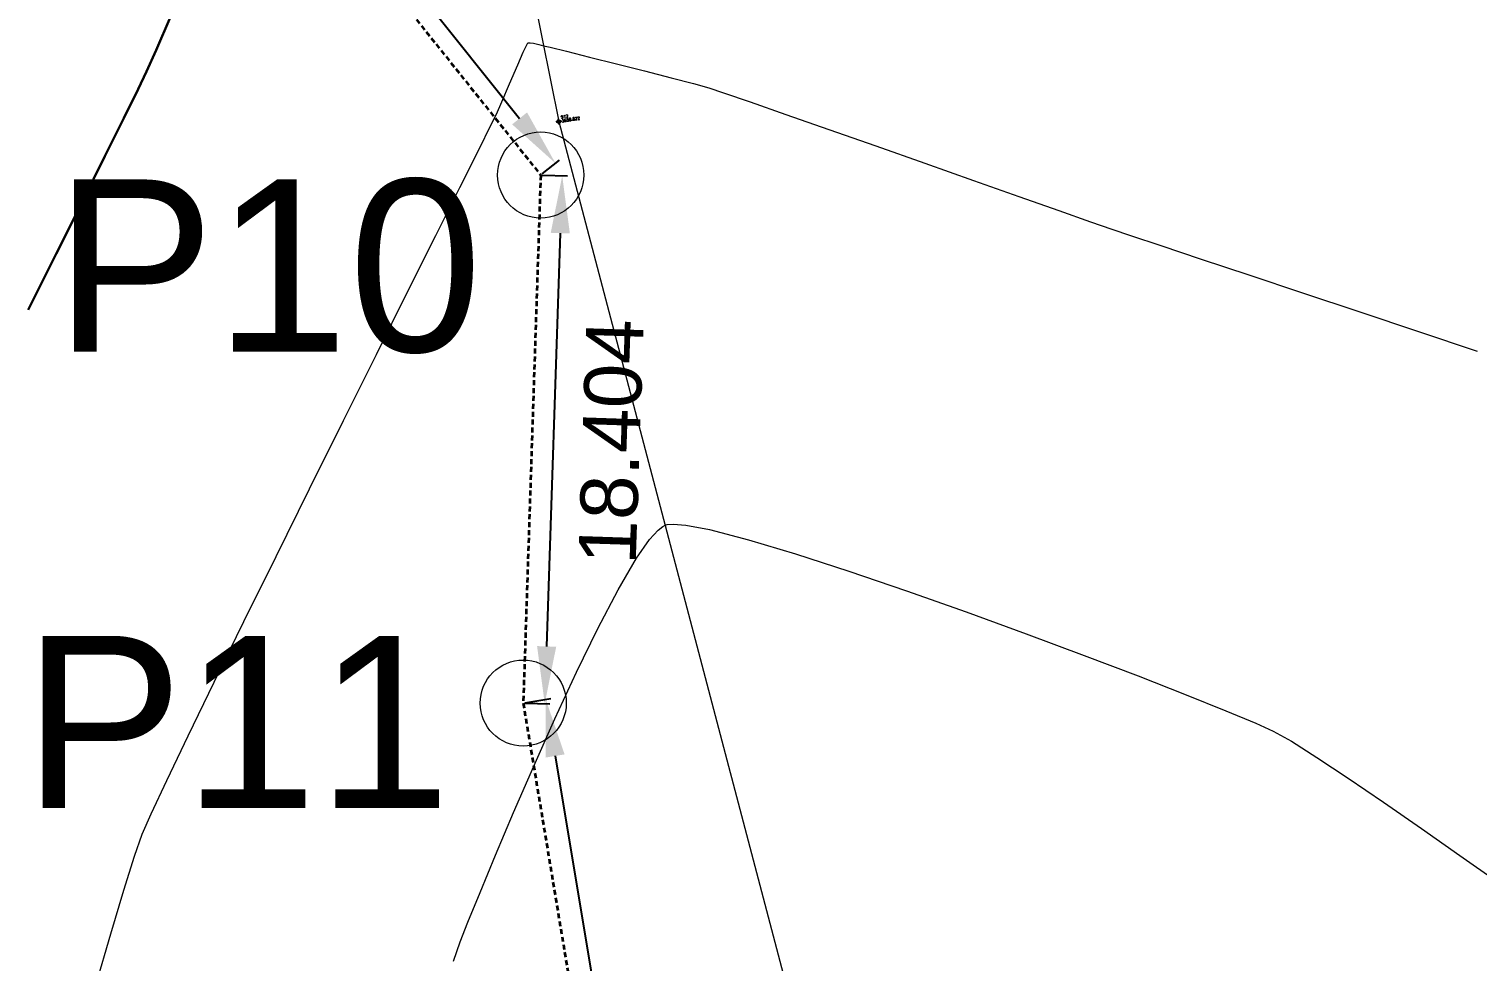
# Model space of a CAD drawing. Header units: millimetres. Extents: x 736950 to 740938, y 8500595 to 8502163.
# Drawn here: x 738203.3 to 738253.7, y 8501233.2 to 8501265.7 of the extents above; entities that cross this region are included whole.
import ezdxf
from ezdxf.enums import TextEntityAlignment as Align

# ---------------------------------------------------------------- set-up
doc = ezdxf.new("R2010")
doc.units = ezdxf.units.MM
doc.linetypes.add('DASHED', pattern=[0.75, 0.5, -0.25])
for name, color, linetype, lineweight in [('CONT-MJR', 80, 'Continuous', 30), ('CONT-MNR', 96, 'Continuous', 15), ('COTAS', 40, 'Continuous', 5), ('CUADROS', 9, 'Continuous', 20), ('otros', 4, 'Continuous', 5), ('PERIMETRO', 7, 'Continuous', 35), ('pista', 251, 'Continuous', 5)]:
    doc.layers.add(name, color=color, linetype=linetype, lineweight=lineweight)
doc.styles.add('5mm', font='arial.ttf', dxfattribs={"height": 3})
doc.styles.add('COTAS', font='arial.ttf')
doc.styles.add('CUADROS', font='arial.ttf')
doc.dimstyles.new('Copy of GenDist', dxfattribs={"dimtxt": 2, "dimasz": 2, "dimexe": 0.18, "dimexo": 0.0625, "dimgap": 1, "dimtad": 2, "dimdec": 3, "dimzin": 1, "dimdsep": 46, "dimtxsty": 'COTAS', "dimcen": 0.09, "dimadec": 3, "dimazin": 0, "dimtfac": 1, "dimtdec": 3, "dimtofl": 0, "dimtmove": 0, "dimatfit": 3, "dimfxl": 1, "dimtolj": 1, "dimtzin": 0, "dimarcsym": 0})

# ---------------------------------------------------------------- blocks, each defined once
blk = doc.blocks.new('*D158')
at = {"layer": 'COTAS', "color": 0, "lineweight": -2, "transparency": 16777216}
for p, q in [((738169.779740694, 8501324.935688619), (738170.3857640382, 8501325.420165705)), ((738171.4940221184, 8501323.745601872), (738220.3758375659, 8501262.600251298)), ((738221.1592623712, 8501260.66600394), (738221.7652857155, 8501261.150481027))]:
    blk.add_line(p, q, dxfattribs=at)
at = {"layer": 'COTAS', "color": 0, "transparency": 16777216}
for points in [[(738171.7543832934, 8501323.953744058), (738171.2336609433, 8501323.537459686), (738170.2451690035, 8501325.307768924)], [(738220.6361987409, 8501262.808393484), (738220.1154763908, 8501262.392109113), (738221.6246906808, 8501261.038084246)]]:
    blk.add_solid(points, dxfattribs=at)
at = {"layer": 'Defpoints', "color": 0, "transparency": 16777216}
for p in [(738169.7309229737, 8501324.89666196), (738221.110444651, 8501260.62697728), (738221.6246906808, 8501261.038084246)]:
    blk.add_point(p, dxfattribs=at)
at = {"layer": 'COTAS', "color": 0, "transparency": 16777216, "insert": (738197.5141464667, 8501294.435409749), "char_height": 2, "attachment_point": 5, "rotation": 308.6401106595746, "style": 'COTAS'}
blk.add_mtext('\\A1;82.283', dxfattribs=at)
blk = doc.blocks.new('*D159')
at = {"layer": 'COTAS', "color": 0, "lineweight": -2, "transparency": 16777216}
for p, q in [((738221.1729104455, 8501260.624909803), (738222.0404020913, 8501260.596197765)), ((738221.7943412927, 8501258.603246666), (738221.3178457657, 8501244.206640838)), ((738220.5640962998, 8501242.2304931), (738221.4315879457, 8501242.201781062))]:
    blk.add_line(p, q, dxfattribs=at)
at = {"layer": 'COTAS', "color": 0, "transparency": 16777216}
for points in [[(738221.4611903864, 8501258.614273218), (738222.1274921987, 8501258.592220115), (738221.860500602, 8501260.602152104)], [(738220.9846948596, 8501244.21766739), (738221.6509966719, 8501244.195614286), (738221.2516864564, 8501242.2077354)]]:
    blk.add_solid(points, dxfattribs=at)
at = {"layer": 'Defpoints', "color": 0, "transparency": 16777216}
for p in [(738221.1104446505, 8501260.626977282), (738220.5016305048, 8501242.232560579), (738221.2516864564, 8501242.2077354)]:
    blk.add_point(p, dxfattribs=at)
at = {"layer": 'COTAS', "color": 0, "transparency": 16777216, "insert": (738223.5761333684, 8501251.338084942), "char_height": 2, "attachment_point": 5, "rotation": 88.10432956335013, "style": 'COTAS'}
blk.add_mtext('\\A1;18.404', dxfattribs=at)
blk = doc.blocks.new('*D160')
at = {"layer": 'COTAS', "color": 0, "lineweight": -2, "transparency": 16777216}
for p, q in [((738220.5632841848, 8501242.242811132), (738221.4645023032, 8501242.392647797)), ((738221.6149573205, 8501240.390208462), (738237.2857262052, 8501146.135703)), ((738236.8900882993, 8501144.04247017), (738237.7913064177, 8501144.192306837))]:
    blk.add_line(p, q, dxfattribs=at)
at = {"layer": 'COTAS', "color": 0, "transparency": 16777216}
for points in [[(738221.9437769456, 8501240.444878064), (738221.2861376957, 8501240.33553886), (738221.2869397055, 8501242.363126213)], [(738237.6145458303, 8501146.190372601), (738236.9569065804, 8501146.081033397), (738237.61374382, 8501144.16278525)]]:
    blk.add_solid(points, dxfattribs=at)
at = {"layer": 'Defpoints', "color": 0, "transparency": 16777216}
for p in [(738220.5016305051, 8501242.23256058), (738236.8284346196, 8501144.03221962), (738237.61374382, 8501144.16278525)]:
    blk.add_point(p, dxfattribs=at)
at = {"layer": 'COTAS', "color": 0, "transparency": 16777216, "insert": (738231.4441191461, 8501193.594441472), "char_height": 2, "attachment_point": 5, "rotation": 279.4396589262857, "style": 'COTAS'}
blk.add_mtext('\\A1;99.548', dxfattribs=at)

msp = doc.modelspace()

# ---------------------------------------------------------------- hatches: boundary and pattern name
at = {"layer": 'pista'}
h = msp.add_hatch(dxfattribs=at)
h.set_pattern_fill('HONEY', color=256, scale=3, angle=9.94991650582834, style=0)
h.set_pattern_definition([(9.94991650582834, (1479841.21072825, -18.49207214638591), (0.4979252195647159, 0.4170677100899267), [0.375, -0.75]), (129.9499165058283, (1479841.21072825, -18.49207214638591), (-0.6101538418184378, 0.222682034283025), [0.3749999999999999, -0.7499999999999998]), (69.94991650582834, (1479841.21072825, -18.49207214638591), (-0.112228622253722, 0.6397497443729518), [-0.75, 0.375])])
h.paths.add_polyline_path([(737744.7999806425, 8501250.923935566), (737743.4751223363, 8501250.754223157), (737756.465848178, 8501242.026572531), (737763.5739612179, 8501242.006896213), (737770.002546867, 8501243.455222024), (737769.8468594846, 8501244.342704736), (737763.4750639071, 8501242.907173423), (737756.7405500773, 8501242.925815564)])
h.paths.add_polyline_path([(737794.2809870465, 8501256.017245878), (737809.7820272583, 8501263.709828075), (737823.391616501, 8501273.483615467), (737837.0791595323, 8501280.557800073), (737851.5530432165, 8501285.77819753), (737870.8510758049, 8501293.050216693, -0.9976846880626209), (737871.0089264096, 8501292.63424804), (737865.2748787645, 8501289.581801567, 0.7845063948290762), (737866.1540430214, 8501286.121818589), (737883.2588851704, 8501291.348365877), (737897.4188924351, 8501296.516943583), (737903.2981396064, 8501301.44146652, -0.5512150924587264), (737904.1219025984, 8501301.177325813), (737906.855912117, 8501297.98174819, 0.5618964424650519), (737910.2738656431, 8501298.536066804), (737914.22079628, 8501308.558674501), (737925.6412323939, 8501300.72656757, 0.340189525830376), (737928.7023693406, 8501300.894137181), (737936.9171069289, 8501306.117412793, -0.358727273887905), (737938.1716059428, 8501305.962964654), (737943.1732157968, 8501301.051021611, 0.3417074120720416), (737946.0555081918, 8501300.709858142), (737955.8779356404, 8501307.072689936), (737971.8320576148, 8501314.464803053), (737988.5677626224, 8501323.411181662), (738023.1375471824, 8501336.282937778), (738044.4246208373, 8501357.728329657), (738061.4456776979, 8501362.208386911), (738078.9085143938, 8501363.070318012), (738112.0997810266, 8501372.051506756), (738118.6561313582, 8501373.365123207), (738128.3493353954, 8501376.976906104), (738155.2251721952, 8501366.826195797), (738176.6167526407, 8501363.543890122), (738193.8053773039, 8501353.328603027), (738204.7313956148, 8501340.877429372), (738207.705198212, 8501335.751671141), (738214.35685511, 8501331.742925933), (738229.9282901662, 8501313.374534177), (738233.5603594936, 8501308.186787868), (738234.53883727, 8501308.358438132), (738230.6417003467, 8501313.924784988), (738214.9478837823, 8501332.43754055), (738208.3676942562, 8501336.403214611), (738205.4657963786, 8501341.405035153), (738194.387784551, 8501354.029418997), (738176.9261677533, 8501364.406946706), (738155.4549153853, 8501367.70147717), (738128.3514754312, 8501377.93815071), (738118.4090486554, 8501374.233504975), (738111.8936108743, 8501372.928085677), (738078.7671659255, 8501363.964436961), (738061.3074614278, 8501363.102660457), (738043.958527311, 8501358.536303693), (738022.6381405202, 8501337.057350922), (737988.196920163, 8501324.233464561), (737971.4304040315, 8501315.270615296), (737955.4419368334, 8501307.862588815), (737945.5806043665, 8501301.47455489, -0.3391433520832071), (737943.8038299843, 8501301.693147572), (737938.8116631231, 8501306.59581691, 0.3560082385246841), (737936.4342009705, 8501306.876887502), (737928.158540546, 8501301.61487459, -0.3502196171718997), (737926.1502499409, 8501301.468794718), (737914.5128481541, 8501309.44969617, 0.4302069892023044), (737913.4330382891, 8501309.014522241), (737909.4507249827, 8501298.90206584, -0.5704007069138802), (737907.5397775185, 8501298.566836312), (737904.9064502402, 8501301.644734057, 0.4931454261128044), (737902.7202336333, 8501302.131411942), (737896.9620044216, 8501297.308254998), (737882.9728831241, 8501292.20205278), (737866.0373022418, 8501287.027224885, -0.7384715771871906), (737865.6977918843, 8501288.787355538), (737871.5108758068, 8501291.881875956, 0.9119586051647783), (737870.5337161538, 8501293.892406015), (737851.2416702455, 8501286.62264278), (737836.7183275839, 8501281.384406622), (737822.9200107896, 8501274.252970394), (737809.3164408724, 8501264.483505804), (737793.8201376351, 8501256.79327439), (737778.9884914039, 8501246.402265295), (737769.846859484, 8501244.34270474), (737770.0025468671, 8501243.455222024), (737779.3594973255, 8501245.563292695)])
h.paths.add_polyline_path([(738260.5182952256, 8501271.251537092), (738234.538837269, 8501308.358438132), (738233.56035949, 8501308.186787868), (738259.6897886079, 8501270.86568047), (738269.3749442189, 8501234.589470252), (738274.5057655985, 8501215.583008338), (738279.7983711922, 8501189.602392923), (738280.7089290785, 8501189.641305126), (738275.382018582, 8501215.790318219), (738270.2441657205, 8501234.822827347)])

# ---------------------------------------------------------------- linework, layer by layer
at = {"linetype": 'Continuous', "extrusion": (0.9849591664230046, 0.172787269436437, 0), "elevation": 2196028.204162654}
msp.add_lwpolyline([(8245841.194062787, 0), (8245840.994062787, 0)], dxfattribs=at)
at = {"linetype": 'Continuous', "extrusion": (-0.172787269436437, 0.9849591664230046, 0), "elevation": 8245841.094062786}
msp.add_lwpolyline([(-2196028.304162655, 0), (-2196028.104162654, 0)], dxfattribs=at)
at = {"linetype": 'Continuous'}
msp.add_circle((738221.7425635849, 8501262.487467306), 0.05, dxfattribs=at)
at = {"layer": 'CONT-MJR', "elevation": 3560}
for points in [[(738207.7117019603, 8501264.980510058), (738208.2138861611, 8501266.139959766)], [(738206.5831262156, 8501262.609248599), (738207.0782061416, 8501263.61296551)], [(738205.9224420273, 8501261.280863116), (738206.5831262156, 8501262.609248599)]]:
    msp.add_lwpolyline(points, dxfattribs=at)
at = {"layer": 'CONT-MJR', "extrusion": (0.9127635967495632, -0.4084882084574795, 0), "elevation": -2798857.375429519}
msp.add_lwpolyline([(8061193.527462802, 3560.000000000006), (8061194.3461541, 3560.000000000006)], dxfattribs=at)
at = {"layer": 'CONT-MJR', "extrusion": (0.9007630501693429, -0.4343108649914509, 0), "elevation": -3027241.493845837}
msp.add_lwpolyline([(7978235.496986986, 3560.000000000009), (7978236.18559531, 3560.000000000009)], dxfattribs=at)
at = {"layer": 'CONT-MJR', "extrusion": (0.8947090658256817, -0.4466494011294947, 0), "elevation": -3136603.728687785}
msp.add_lwpolyline([(7935872.990213879, 3560.00000000001), (7935874.772110062, 3560.00000000001)], dxfattribs=at)
at = {"layer": 'CONT-MJR', "extrusion": (0.8944316148694333, -0.4472047476515179, 0), "elevation": -3141529.689405813}
msp.add_lwpolyline([(7933922.253221591, 3560), (7933924.267234091, 3560)], dxfattribs=at)
at = {"layer": 'CONT-MJR', "extrusion": (0.8943915857650574, -0.4472847988839617, 0), "elevation": -3142239.775230851}
msp.add_lwpolyline([(7933638.869679373, 3560), (7933641.049640451, 3560)], dxfattribs=at)
at = {"layer": 'CONT-MNR', "extrusion": (0.9053004023653121, -0.4247719170062968, 0), "elevation": -2942787.271659476}
msp.add_lwpolyline([(8009773.882427715, 3559.00000000001), (8009774.131278555, 3559.00000000001)], dxfattribs=at)
at = {"layer": 'CONT-MNR'}
for points, elevation in [([(738220.6114217945, 8501265.13462626), (738220.6544574223, 8501265.2130227)], 3559), ([(738220.6544574223, 8501265.2130227), (738220.6661616714, 8501265.226610491)], 3559), ([(738220.6661616714, 8501265.226610491), (738220.6837562015, 8501265.23201206)], 3559), ([(738220.6837562015, 8501265.23201206), (738220.7396435956, 8501265.232762987)], 3559), ([(738220.7396435956, 8501265.232762987), (738220.8593352656, 8501265.215063445)], 3559), ([(738221.2097341676, 8501265.132334873), (738221.4433678457, 8501265.075830294)], 3559), ([(738220.3101271664, 8501264.464953914), (738220.5057169463, 8501264.909341494)], 3559), ([(738221.4433678457, 8501265.075830294), (738222.0083531769, 8501264.93700398)], 3559), ([(738224.7297527451, 8501264.256520603), (738225.6584783442, 8501264.01833333)], 3559), ([(738225.6584783442, 8501264.01833333), (738226.4377224244, 8501263.812787315)], 3559), ([(738226.4377224244, 8501263.812787315), (738226.9713183506, 8501263.662875157)], 3559), ([(738228.4063181048, 8501263.17674014), (738229.6569265027, 8501262.74070492)], 3559), ([(738218.9511714996, 8501261.505477639), (738219.3900409311, 8501262.383793112)], 3559), ([(738231.1473883735, 8501262.217624284), (738232.7910395594, 8501261.638698038)], 3559), ([(738234.5012159051, 8501261.03512597), (738236.1912532533, 8501260.438107887)], 3559), ([(738241.0167295461, 8501258.739571301), (738241.6634839948, 8501258.520726992)], 3559), ([(738241.6634839948, 8501258.520726992), (738242.7224882742, 8501258.166703908)], 3559), ([(738245.7920575762, 8501257.145319555), (738247.6600282221, 8501256.524057366)], 3559), ([(738247.6600282221, 8501256.524057366), (738249.6550599479, 8501255.859814547)], 3559), ([(738251.7058555651, 8501255.175640637), (738253.741117886, 8501254.494585175)], 3559), ([(738213.0582613478, 8501249.699978411), (738214.2376539533, 8501252.071304372)], 3559), ([(738211.8890207038, 8501247.34183131), (738213.0582613478, 8501249.699978411)], 3559), ([(738225.4472233314, 8501248.429304037), (738225.5210413707, 8501248.451250708)], 3558), ([(738225.5210413707, 8501248.451250708), (738225.7268161192, 8501248.468459396)], 3558), ([(738225.7268161192, 8501248.468459396), (738226.1722662952, 8501248.43111351)], 3558), ([(738225.3699470672, 8501248.389066039), (738225.4472233314, 8501248.429304037)], 3558), ([(738226.9975734252, 8501248.273369906), (738228.349705978, 8501247.924017014)], 3558), ([(738229.9913810801, 8501247.433214702), (738231.8512768894, 8501246.83056883)], 3558), ([(738231.8512768894, 8501246.83056883), (738233.8580715655, 8501246.14568524)], 3558), ([(738233.8580715655, 8501246.14568524), (738235.9404432668, 8501245.408169787)], 3558), ([(738209.7336495756, 8501242.96451818), (738210.7680955905, 8501245.07172419)], 3559), ([(738221.6059415635, 8501241.686696928), (738222.3607534126, 8501243.311380237)], 3558), ([(738220.8660870199, 8501240.03338677), (738221.6059415635, 8501241.686696928)], 3558), ([(738246.0277678879, 8501241.535735622), (738246.6421672086, 8501241.258760964)], 3558), ([(738208.0768491197, 8501239.538253983), (738208.8238462294, 8501241.095074404)], 3559), ([(738247.2731815323, 8501240.900818639), (738248.1630892964, 8501240.339201134)], 3558), ([(738207.223927885, 8501237.661927726), (738207.5308218148, 8501238.368918052)], 3559), ([(738250.4858911844, 8501238.779411027), (738251.8019383302, 8501237.86847363)], 3558), ([(738206.960882596, 8501236.902792213), (738207.223927885, 8501237.661927726)], 3559), ([(738253.1431849569, 8501236.928331481), (738254.4512075756, 8501236.00260218)], 3558), ([(738206.1298711922, 8501234.19292591), (738206.5890259465, 8501235.719585726)], 3559), ([(738218.577355571, 8501234.605929049), (738218.9968240581, 8501235.6377209)], 3558), ([(738205.604931588, 8501232.403430415), (738206.1298711922, 8501234.19292591)], 3559)]:
    msp.add_lwpolyline(points, dxfattribs=dict(at, elevation=elevation))
at = {"layer": 'CONT-MNR', "extrusion": (-0.2201603932582969, -0.9754636852494059, 0), "elevation": -8455202.490671104}
msp.add_lwpolyline([(-1151534.252966288, 3559.000000000004), (-1151534.066337169, 3559.000000000004)], dxfattribs=at)
at = {"layer": 'CONT-MNR', "extrusion": (-0.2401088948381099, -0.9707459598780834, 0), "elevation": -8429822.259881824}
msp.add_lwpolyline([(-1324604.292227206, 3559), (-1324604.118804931, 3559)], dxfattribs=at)
at = {"layer": 'CONT-MNR', "extrusion": (-0.2403804256306785, -0.9706787578666867, 0), "elevation": -8429451.409924516}
msp.add_lwpolyline([(-1326961.261858067, 3559.000000000006), (-1326960.437517013, 3559.000000000006)], dxfattribs=at)
at = {"layer": 'CONT-MNR', "extrusion": (0.2422388854144013, 0.9702166368359124, 0), "elevation": 8426894.754101586}
msp.add_lwpolyline([(1343100.844430162, 3559.000000000013), (1343099.876410548, 3559.000000000013)], dxfattribs=at)
at = {"layer": 'CONT-MNR', "extrusion": (0.9191827680692387, -0.3938312314743109, 0), "elevation": -2669504.065213979}
msp.add_lwpolyline([(8104949.293621001, 3559), (8104950.016821727, 3559)], dxfattribs=at)
at = {"layer": 'CONT-MNR', "extrusion": (-0.2446962905737892, -0.9695997758763293, 0), "elevation": -8423464.770768171}
msp.add_lwpolyline([(-1364446.309074277, 3559.00000000001), (-1364445.29624351, 3559.00000000001)], dxfattribs=at)
at = {"layer": 'CONT-MNR', "extrusion": (0.9196714171990448, -0.3926887882116072, 0), "elevation": -2659431.123087999}
msp.add_lwpolyline([(8108259.371657843, 3559), (8108260.054284912, 3559)], dxfattribs=at)
at = {"layer": 'CONT-MNR', "extrusion": (-0.3129500021889557, -0.9497696016034272, 0), "elevation": -8305269.934504661}
msp.add_lwpolyline([(-1959324.945463737, 3559.000000000013), (-1959324.407534345, 3559.000000000013)], dxfattribs=at)
at = {"layer": 'CONT-MNR', "extrusion": (0.9152944982560881, -0.4027852795996099, 0), "elevation": -2748495.181534924}
msp.add_lwpolyline([(8078503.001137923, 3559), (8078503.461260982, 3559)], dxfattribs=at)
at = {"layer": 'CONT-MNR', "extrusion": (0.3252022264112948, 0.9456444955357892, 0), "elevation": 8279246.24952013}
msp.add_lwpolyline([(2066529.060708748, 3559.000000000013), (2066528.083501377, 3559.000000000013)], dxfattribs=at)
at = {"layer": 'CONT-MNR', "extrusion": (0.8962313214291951, -0.4435869908927436, 0), "elevation": -3109434.060175424}
msp.add_lwpolyline([(7946562.137890152, 3559.000000000013), (7946562.547903104, 3559.000000000013)], dxfattribs=at)
at = {"layer": 'CONT-MNR', "extrusion": (-0.3311505953540678, -0.9435779158059213, 0), "elevation": -8266068.968992133}
msp.add_lwpolyline([(-2118621.01677696, 3559.000000000004), (-2118619.437191591, 3559.000000000004)], dxfattribs=at)
at = {"layer": 'CONT-MNR', "extrusion": (-0.3328105146318638, -0.9429937228584686, 0), "elevation": -8262327.996773759}
msp.add_lwpolyline([(-2133160.373036625, 3559.000000000012), (-2133158.559475938, 3559.000000000012)], dxfattribs=at)
at = {"layer": 'CONT-MNR', "extrusion": (0.8942782111003106, -0.4475114313078809, 0), "elevation": -3144238.581184894}
msp.add_lwpolyline([(7932852.880991209, 3559.000000000004), (7932854.350671845, 3559.000000000004)], dxfattribs=at)
at = {"layer": 'CONT-MNR', "extrusion": (0.8942884333986914, -0.4474910031378445, 0), "elevation": -3144057.369708517}
msp.add_lwpolyline([(7932922.829482188, 3559), (7932924.702960668, 3559)], dxfattribs=at)
at = {"layer": 'CONT-MNR', "extrusion": (0.3330720656836288, 0.9429013729236164, 0), "elevation": 8261735.991856299}
msp.add_lwpolyline([(2135448.456760513, 3559.000000000013), (2135446.777651499, 3559.000000000013)], dxfattribs=at)
at = {"layer": 'CONT-MNR', "extrusion": (-0.3327023160479671, -0.9430319023746326, 0), "elevation": -8262572.693493074}
msp.add_lwpolyline([(-2132207.078137206, 3559), (-2132205.604415182, 3559)], dxfattribs=at)
at = {"layer": 'CONT-MNR', "extrusion": (-0.3317020059522774, -0.9433842161321311, 0), "elevation": -8264829.336042678}
msp.add_lwpolyline([(-2123441.617008864, 3559), (-2123440.440780347, 3559)], dxfattribs=at)
at = {"layer": 'CONT-MNR', "extrusion": (-0.3290026962394026, -0.944328981799883, 0), "elevation": -8270868.294535269}
msp.add_lwpolyline([(-2099795.445729047, 3559.000000000009), (-2099794.659096623, 3559.000000000009)], dxfattribs=at)
at = {"layer": 'CONT-MNR', "extrusion": (0.8944236914115395, -0.4472205946082483, 0), "elevation": -3141658.70706753}
msp.add_lwpolyline([(7933870.879268044, 3559), (7933873.072519179, 3559)], dxfattribs=at)
at = {"layer": 'CONT-MNR', "extrusion": (-0.3159227833285206, -0.9487849044825496, 0), "elevation": -8299093.113338187}
msp.add_lwpolyline([(-1985307.590878441, 3559.00000000001), (-1985306.115352307, 3559.00000000001)], dxfattribs=at)
at = {"layer": 'CONT-MNR', "extrusion": (0.3155599535142193, 0.9489056411140698, 0), "elevation": 8299851.669578781}
msp.add_lwpolyline([(1982132.472490903, 3559.00000000001), (1982130.712977306, 3559.00000000001)], dxfattribs=at)
at = {"layer": 'CONT-MNR', "extrusion": (0.8946484608173084, -0.4467707818974077, 0), "elevation": -3137668.80533316}
msp.add_lwpolyline([(7935447.213499431, 3559), (7935449.642498522, 3559)], dxfattribs=at)
at = {"layer": 'CONT-MNR', "extrusion": (-0.3164672819056782, -0.9486034258230528, 0), "elevation": -8297952.294123008}
msp.add_lwpolyline([(-1990063.182837675, 3559.000000000003), (-1990061.020927269, 3559.000000000003)], dxfattribs=at)
at = {"layer": 'CONT-MNR', "extrusion": (0.8949598701824671, -0.44614664714977, 0), "elevation": -3132132.989889855}
msp.add_lwpolyline([(7937631.25713053, 3559.000000000004), (7937633.83785372, 3559.000000000004)], dxfattribs=at)
at = {"layer": 'CONT-MNR', "extrusion": (0.7456973912549214, -0.666284774458793, 0), "elevation": -5113759.670629423}
msp.add_lwpolyline([(6831226.416100169, 3558), (6831226.856194035, 3558)], dxfattribs=at)
at = {"layer": 'CONT-MNR', "extrusion": (0.6190752249248141, -0.7853316916337267, 0), "elevation": -6219282.741438543}
msp.add_lwpolyline([(5842663.819850272, 3558), (5842664.037190237, 3558)], dxfattribs=at)
at = {"layer": 'CONT-MNR', "extrusion": (-0.1877348163507837, -0.9822197507328683, 0), "elevation": -8488684.869802255}
msp.add_lwpolyline([(-870879.9860596018, 3558.000000000009), (-870879.1458126721, 3558.000000000009)], dxfattribs=at)
at = {"layer": 'CONT-MNR', "extrusion": (0.8206723650702709, -0.5713990455102005, 0), "elevation": -4251764.171166174}
msp.add_lwpolyline([(7398559.457993483, 3558.000000000003), (7398560.248438098, 3558.000000000003)], dxfattribs=at)
at = {"layer": 'CONT-MNR', "extrusion": (-0.2864374197746288, -0.9580989534243596, 0), "elevation": -8356492.962495973}
msp.add_lwpolyline([(-1727779.710978366, 3558), (-1727777.997507019, 3558)], dxfattribs=at)
at = {"layer": 'CONT-MNR', "extrusion": (0.896648234242666, -0.4427436549850369, 0), "elevation": -3101956.933266873}
msp.add_lwpolyline([(7949464.516041626, 3559.00000000001), (7949467.047811649, 3559.00000000001)], dxfattribs=at)
at = {"layer": 'CONT-MNR', "extrusion": (0.8626393471372321, -0.5058194903032605, 0), "elevation": -3663275.103555925}
msp.add_lwpolyline([(7706917.446784524, 3558.000000000013), (7706918.71868029, 3558.000000000013)], dxfattribs=at)
at = {"layer": 'CONT-MNR', "extrusion": (0.8855107542123533, -0.4646188805615517, 0), "elevation": -3296134.360062231}
msp.add_lwpolyline([(7870936.116954404, 3558), (7870937.637683417, 3558)], dxfattribs=at)
at = {"layer": 'CONT-MNR', "extrusion": (-0.342446086222901, -0.9395374809078229, 0), "elevation": -8240044.703884923}
msp.add_lwpolyline([(-2217617.882248471, 3558), (-2217615.661339855, 3558)], dxfattribs=at)
at = {"layer": 'CONT-MNR', "extrusion": (0.8985234151759098, -0.4389255886601052, 0), "elevation": -3068103.148046977}
msp.add_lwpolyline([(7962590.857638476, 3558.000000000006), (7962592.552033816, 3558.000000000006)], dxfattribs=at)
at = {"layer": 'CONT-MNR', "extrusion": (-0.3497511008352013, -0.9368426588625033, 0), "elevation": -8222528.201970942}
msp.add_lwpolyline([(-2281706.79782356, 3558.000000000004), (-2281704.64211448, 3558.000000000004)], dxfattribs=at)
at = {"layer": 'CONT-MNR', "extrusion": (-0.3564893163578286, -0.9342993991878235, 0), "elevation": -8205881.751733193}
msp.add_lwpolyline([(-2340865.391821255, 3558.000000000004), (-2340863.378364188, 3558.000000000004)], dxfattribs=at)
at = {"layer": 'CONT-MNR', "extrusion": (0.8991699501350098, -0.437599589549858, 0), "elevation": -3056364.422541908}
msp.add_lwpolyline([(7967100.409860948, 3559), (7967102.488938185, 3559)], dxfattribs=at)
at = {"layer": 'CONT-MNR', "extrusion": (-0.3634006454957474, -0.93163295929957, 0), "elevation": -8188315.930775709}
msp.add_lwpolyline([(-2401586.745757725, 3558), (-2401584.951637659, 3558)], dxfattribs=at)
at = {"layer": 'CONT-MNR', "extrusion": (0.371629719625961, 0.9283810378776216, 0), "elevation": 8166745.619403534}
msp.add_lwpolyline([(2473943.01674087, 3558.000000000013), (2473941.519048488, 3558.000000000013)], dxfattribs=at)
at = {"layer": 'CONT-MNR', "extrusion": (-0.3838970793410278, -0.9233758890470491, 0), "elevation": -8133251.954958791}
msp.add_lwpolyline([(-2581924.338333255, 3558.000000000001), (-2581923.214115915, 3558.000000000001)], dxfattribs=at)
at = {"layer": 'CONT-MNR', "extrusion": (-0.4933960112775267, -0.8698047919248472, 0), "elevation": -7758668.332763836}
msp.add_lwpolyline([(-3552348.061001134, 3558), (-3552347.335534535, 3558)], dxfattribs=at)
at = {"layer": 'CONT-MNR', "extrusion": (0.9171605901793486, -0.3985178187005807, 0), "elevation": -2710828.549132267}
msp.add_lwpolyline([(8091194.741947792, 3558), (8091196.495549568, 3558)], dxfattribs=at)
at = {"layer": 'CONT-MNR', "extrusion": (-0.5519209279521495, -0.8338964499795153, 0), "elevation": -7496608.750513693}
msp.add_lwpolyline([(-4076389.934352076, 3558), (-4076388.626782398, 3558)], dxfattribs=at)
at = {"layer": 'CONT-MNR', "extrusion": (0.9060829856329725, -0.4231000155358525, 0), "elevation": -2927996.802419439}
msp.add_lwpolyline([(8015163.060646245, 3559), (8015164.351185799, 3559)], dxfattribs=at)
at = {"layer": 'CONT-MNR', "extrusion": (-0.5623405762434631, -0.8269057239553792, 0), "elevation": -7444871.211054484}
msp.add_lwpolyline([(-4170129.451905707, 3558), (-4170127.961501009, 3558)], dxfattribs=at)
at = {"layer": 'CONT-MNR', "extrusion": (0.9206361807571362, -0.3904215960739282, 0), "elevation": -2639434.879183181}
msp.add_lwpolyline([(8114763.153114745, 3558.000000000001), (8114764.771295933, 3558.000000000001)], dxfattribs=at)
at = {"layer": 'CONT-MNR', "extrusion": (-0.5739824105322838, -0.8188676281301812, 0), "elevation": -7385132.038383842}
msp.add_lwpolyline([(-4275030.502238751, 3558), (-4275028.864310254, 3558)], dxfattribs=at)
at = {"layer": 'CONT-MNR', "extrusion": (0.9539956186822021, -0.2998205455521064, 0), "elevation": -1844599.279700162}
msp.add_lwpolyline([(8331471.132121348, 3559.000000000013), (8331472.372385412, 3559.000000000013)], dxfattribs=at)
at = {"layer": 'CONT-MNR', "extrusion": (0.9235835050711214, -0.3833973254478207, 0), "elevation": -2577544.117907045}
msp.add_lwpolyline([(8134632.196698926, 3558.000000000013), (8134633.601634461, 3558.000000000013)], dxfattribs=at)
at = {"layer": 'CONT-MNR', "extrusion": (0.9297351648064034, -0.3682289007158592, 0), "elevation": -2444052.502988045}
msp.add_lwpolyline([(8175729.427894524, 3558.00000000001), (8175730.172629016, 3558.00000000001)], dxfattribs=at)
at = {"layer": 'CONT-MNR', "extrusion": (0.9457944711293017, -0.324765790041446, 0), "elevation": -2062707.158672492}
msp.add_lwpolyline([(8280167.378379306, 3558.00000000001), (8280168.083623897, 3558.00000000001)], dxfattribs=at)
at = {"layer": 'COTAS'}
for centre in [(738221.1104446506, 8501260.626977282), (738220.501630505, 8501242.23256058)]:
    msp.add_circle(centre, 1.5, dxfattribs=at)
at = {"layer": 'otros'}
for p, q in [((738217.6804878615, 8501282.650866669), (738221.7425635849, 8501262.487467306)), ((738221.7425635849, 8501262.487467306), (738230.3462077962, 8501229.839007447))]:
    msp.add_line(p, q, dxfattribs=at)
at = {"layer": 'PERIMETRO', "linetype": 'DASHED', "ltscale": 0.35}
msp.add_lwpolyline([(737683.200969866, 8501281.329551859), (737744.6024409891, 8501182.423775388), (737752.754863814, 8501178.840202238), (737760.1534312089, 8501181.935448542), (737818.0712830903, 8501217.512164854), (737892.6513328891, 8501224.540148428), (737966.6724460352, 8501242.248666123), (737994.6087461784, 8501268.421881564), (738169.7309229737, 8501324.89666196), (738221.1104446506, 8501260.626977284), (738220.501630505, 8501242.23256058), (738236.8284346196, 8501144.032219619), (738320.8206677334, 8501132.278902221)], dxfattribs=at)

# ---------------------------------------------------------------- texts
at = {"color": 2, "insert": (738221.8082299205, 8501262.691888275), "char_height": 0.1, "width": 0.3666666666666667, "attachment_point": 1, "rotation": 9.94991650582834, "style": '5mm'}
msp.add_mtext('\\Ftxt.shx;\\W1.0000000000;\\T1.0000000000;\\o\\l912', dxfattribs=at)
at = {"color": 1, "insert": (738221.8324201383, 8501262.55399399), "char_height": 0.1, "width": 0.8333333333333334, "attachment_point": 1, "rotation": 9.94991650582834, "style": '5mm'}
msp.add_mtext('\\Ftxt.shx;\\W1.0000000000;\\T1.0000000000;\\o\\l3558.822', dxfattribs=at)
at = {"layer": 'CUADROS', "style": 'CUADROS'}
for s, p in [('P10', (738211.6201541347, 8501257.475091191)), ('P11', (738210.5232928433, 8501241.574702306))]:
    msp.add_text(s, height=6, dxfattribs=at).set_placement(p, align=Align.MIDDLE_CENTER)

# ---------------------------------------------------------------- dimensions: what is measured, and where the dimension line sits
at = {"layer": 'COTAS'}
for p1, p2, distance, picture, middle in [((738169.7309229737, 8501324.89666196), (738221.1104446506, 8501260.626977282), 0.658375208998353, '*D158', (738197.5141464667, 8501294.435409749)), ((738221.1104446506, 8501260.626977282), (738220.501630505, 8501242.23256058), 0.7504666680229195, '*D159', (738223.5761333684, 8501251.338084942)), ((738220.501630505, 8501242.23256058), (738236.8284346196, 8501144.032219619), 0.7960891435888833, '*D160', (738231.4441191461, 8501193.594441472))]:
    dim = msp.add_aligned_dim(p1=p1, p2=p2, distance=distance, dimstyle='Copy of GenDist', dxfattribs=at)
    dim.commit()
    dim.dimension.update_dxf_attribs({"geometry": picture, "text_midpoint": middle})

doc.saveas('drawing.dxf')
